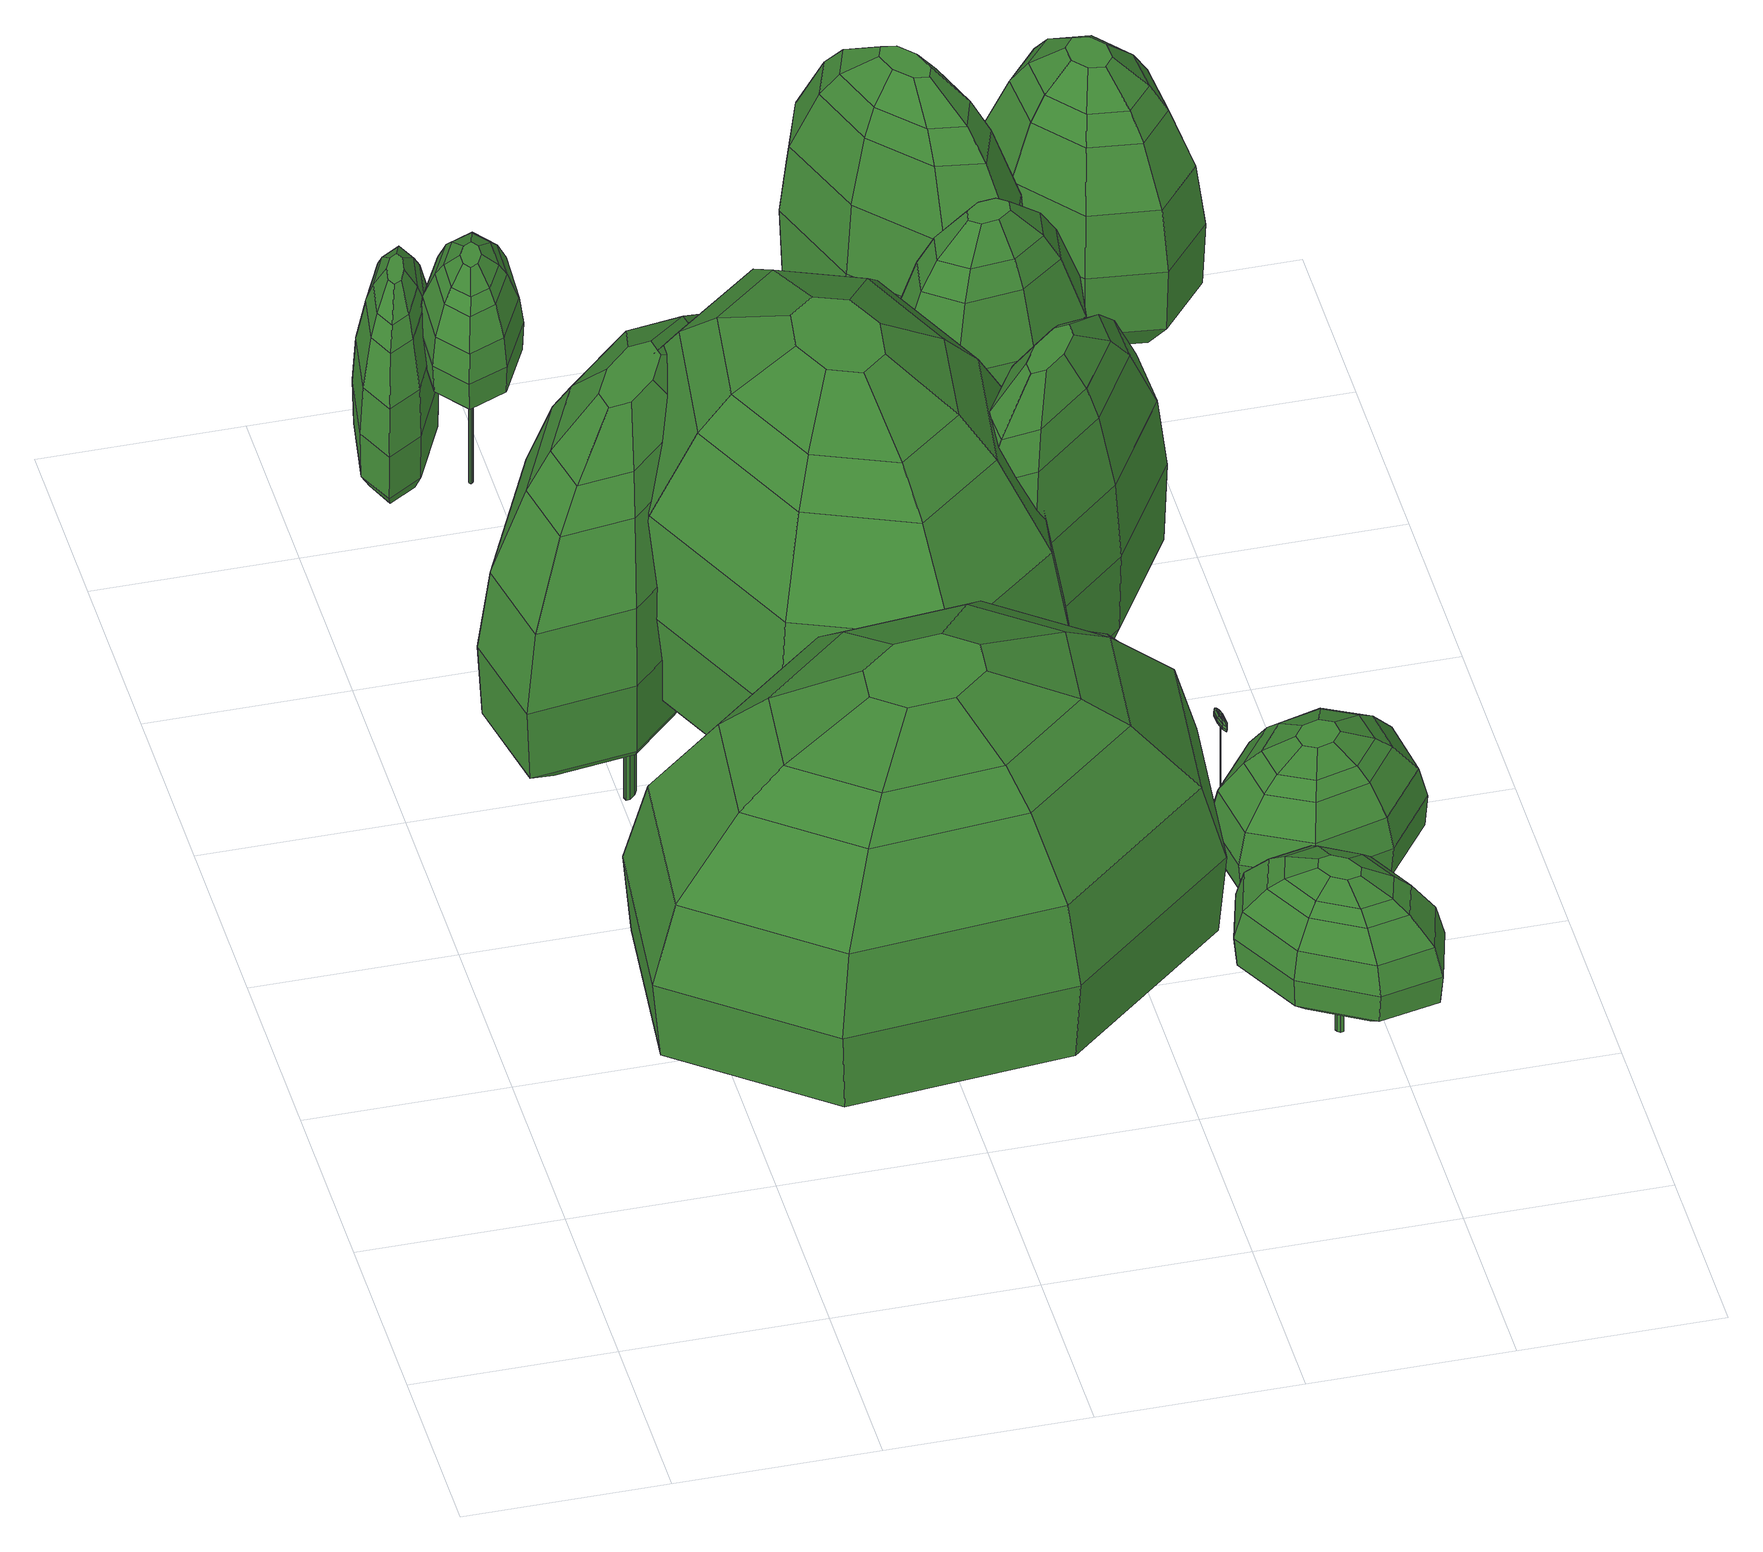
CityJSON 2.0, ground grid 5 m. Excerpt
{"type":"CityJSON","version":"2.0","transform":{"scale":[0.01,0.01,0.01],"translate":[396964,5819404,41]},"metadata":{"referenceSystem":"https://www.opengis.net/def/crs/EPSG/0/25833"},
"CityObjects":{
"tree1":{"type":"SolitaryVegetationObject","attributes":{"h_crown":9.34,"h_trunk":2.09,"X":396972.92,"Y":5819410.64,"Z":43.33,"height":11.43,"crownDiameter":13.74},"geometry":[{"type":"MultiSurface","lod":"2","boundaries":[[[0,1,2,3]],[[4,5,6,7]],[[8,9,10,11]],[[12,13,14,15]],[[16,17,13,12]],[[18,19,17,16]],[[20,21,22,23]],[[24,25,26,27]],[[10,28,29,30]],[[22,31,32,33]],[[30,29,21,20]],[[34,11,35,36]],[[3,2,37,5]],[[14,38,1,0]],[[9,39,28,10]],[[40,15,41,42]],[[41,0,3,43]],[[36,35,44,38]],[[15,14,0,41]],[[19,45,34,17]],[[5,37,46,6]],[[43,3,5,4]],[[13,36,38,14]],[[47,16,12,48]],[[33,32,49,50]],[[51,40,42,31]],[[50,49,52,53]],[[42,41,43,54]],[[29,55,51,21]],[[56,47,48,55]],[[48,12,15,40]],[[55,48,40,51]],[[57,4,7,58]],[[54,43,4,57]],[[28,56,55,29]],[[59,60,47,56]],[[61,33,50,25]],[[32,54,57,49]],[[31,42,54,32]],[[49,57,58,52]],[[11,10,30,35]],[[35,30,20,44]],[[25,50,53,26]],[[38,44,62,1]],[[60,18,16,47]],[[23,22,33,61]],[[62,23,61,63]],[[21,51,31,22]],[[2,63,24,37]],[[63,61,25,24]],[[1,62,63,2]],[[37,24,27,46]],[[39,59,56,28]],[[44,20,23,62]],[[18,60,59,39,9,8,45,19]],[[17,34,36,13]],[[58,7,6,46,27,26,53,52],[64,65,66,67,68,69,70,71]],[[45,8,11,34]],[[66,72,73,67]],[[65,74,72,66]],[[68,75,76,69]],[[64,77,74,65]],[[70,78,79,71]],[[79,78,76,75,73,72,74,77]],[[71,79,77,64]],[[69,76,78,70]],[[67,73,75,68]]]}]},
"tree2":{"type":"SolitaryVegetationObject","attributes":{"h_crown":8.49,"h_trunk":3.85,"X":396969.25,"Y":5819423.76,"Z":41.65,"height":12.34,"crownDiameter":9.24},"geometry":[{"type":"MultiSurface","lod":"2","boundaries":[[[80,81,82,83]],[[84,85,86,87]],[[88,89,90,91]],[[92,93,89,88]],[[94,95,96,97]],[[98,99,100,101]],[[102,103,104,105]],[[101,100,106,107]],[[108,109,98,110]],[[109,111,99,98]],[[83,82,112,85]],[[113,114,115,116]],[[107,106,102,117]],[[118,110,119,120]],[[121,122,81,80]],[[91,90,121,114]],[[123,91,114,113]],[[124,84,87,125]],[[126,127,84,124]],[[128,123,113,129]],[[99,130,128,100]],[[131,132,133,130]],[[134,105,135,95]],[[129,113,116,103]],[[116,115,127,126]],[[105,104,136,135]],[[120,119,137,122]],[[85,112,138,86]],[[93,139,118,89]],[[114,121,80,115]],[[115,80,83,127]],[[135,136,140,141]],[[133,88,91,123]],[[100,128,129,106]],[[127,83,85,84]],[[130,133,123,128]],[[90,120,122,121]],[[119,101,107,137]],[[117,102,105,134]],[[142,134,95,94]],[[136,124,125,140]],[[122,137,143,81]],[[137,107,117,143]],[[125,87,86,138,97,96,141,140],[144,145,146,147,148,149,150,151]],[[106,129,103,102]],[[143,117,134,142]],[[139,108,110,118]],[[81,143,142,82]],[[92,132,131,111,109,108,139,93]],[[89,118,120,90]],[[132,92,88,133]],[[112,94,97,138]],[[95,135,141,96]],[[103,116,126,104]],[[82,142,94,112]],[[111,131,130,99]],[[104,126,124,136]],[[110,98,101,119]],[[152,153,154,155,156,157,158,159]],[[151,152,159,144]],[[150,153,152,151]],[[149,154,153,150]],[[148,155,154,149]],[[147,156,155,148]],[[146,157,156,147]],[[145,158,157,146]],[[144,159,158,145]]]}]},
"tree3":{"type":"SolitaryVegetationObject","attributes":{"h_crown":5.38,"h_trunk":0.72,"X":396966.83,"Y":5819436.19,"Z":41.8,"height":6.1,"crownDiameter":3.81},"geometry":[{"type":"MultiSurface","lod":"2","boundaries":[[[160,161,162,163,164,165,166,167]],[[168,165,164,169]],[[170,166,165,168]],[[171,167,166,170]],[[169,164,163,172]],[[173,162,161,174]],[[175,160,167,171]],[[174,161,160,175]],[[172,163,162,173]],[[176,177,178,179]],[[180,181,182,183]],[[184,180,183,185]],[[179,178,186,187]],[[188,189,180,184]],[[183,182,190,191]],[[185,183,191,192]],[[193,194,195,196]],[[197,193,196,177]],[[192,191,193,197]],[[198,199,200,201]],[[196,195,199,198]],[[177,196,198,178]],[[202,184,185,203]],[[204,176,179,205]],[[203,185,192,206]],[[178,198,201,186]],[[206,192,197,207]],[[208,209,210,211]],[[210,207,176,204]],[[212,188,184,202]],[[211,210,204,213]],[[213,204,205,214]],[[189,215,181,180]],[[205,179,187,216]],[[217,218,219,220]],[[221,213,214,222]],[[223,211,213,221]],[[222,214,224,225]],[[220,219,209,208]],[[215,189,188,212,226,227,228,229]],[[230,208,211,223]],[[214,205,216,224]],[[227,226,218,217]],[[190,231,232,194]],[[209,206,207,210]],[[226,212,202,218]],[[218,202,203,219]],[[182,233,231,190]],[[181,234,233,182]],[[219,203,206,209]],[[215,229,234,181]],[[194,232,235,195]],[[236,220,208,230]],[[237,217,220,236]],[[232,223,221,235]],[[207,197,177,176]],[[235,221,222,238]],[[231,230,223,232]],[[191,190,194,193]],[[199,238,239,200]],[[238,222,225,239]],[[195,235,238,199]],[[233,236,230,231]],[[229,228,237,234]],[[201,200,239,225,224,216,187,186],[171,170,168,169,172,173,174,175]],[[228,227,217,237]],[[234,237,236,233]]]}]},
"tree4":{"type":"SolitaryVegetationObject","attributes":{"h_crown":3.1,"h_trunk":3.57,"X":396968.44,"Y":5819435.49,"Z":41.88,"height":6.67,"crownDiameter":3.48},"geometry":[{"type":"MultiSurface","lod":"2","boundaries":[[[240,241,242,243]],[[244,245,246,247]],[[247,246,248,249]],[[250,251,245,244]],[[252,253,241,240]],[[254,255,253,252]],[[249,248,255,254]],[[253,255,248,246,245,251,242,241]],[[243,242,251,250]],[[256,257,258,259]],[[260,261,262,263]],[[264,265,266,267]],[[268,269,270,271]],[[271,270,272,273]],[[274,275,264,276]],[[277,268,271,257]],[[257,271,273,258]],[[278,279,280,281]],[[282,283,284,285]],[[285,284,286,287]],[[288,267,289,290]],[[276,264,267,288]],[[291,292,293,294]],[[273,272,275,274]],[[266,295,296,297]],[[275,298,265,264]],[[258,273,274,299]],[[272,300,298,275]],[[301,260,263,300]],[[267,266,297,289]],[[302,291,294,303]],[[270,301,300,272]],[[304,259,305,306]],[[307,278,281,269]],[[308,309,310,311]],[[298,312,313,265]],[[269,281,301,270]],[[265,313,295,266]],[[314,256,259,304]],[[300,263,312,298]],[[305,299,283,282]],[[294,293,256,314]],[[280,303,261,260]],[[312,315,316,313]],[[262,304,306,315]],[[290,289,297,296,311,310,287,286],[240,243,250,244,247,249,254,252]],[[307,317,318,292,291,302,279,278]],[[316,319,309,308]],[[292,318,277,293]],[[295,308,311,296]],[[281,280,260,301]],[[279,302,303,280]],[[309,285,287,310]],[[263,262,315,312]],[[317,307,269,268]],[[306,305,282,319]],[[261,314,304,262]],[[315,306,319,316]],[[259,258,299,305]],[[313,316,308,295]],[[319,282,285,309]],[[299,274,276,283]],[[283,276,288,284]],[[293,277,257,256]],[[303,294,314,261]],[[318,317,268,277]],[[284,288,290,286]]]}]},
"tree5":{"type":"SolitaryVegetationObject","attributes":{"h_crown":9.93,"h_trunk":3.01,"X":396973.55,"Y":5819421.31,"Z":43.28,"height":12.94,"crownDiameter":12.54},"geometry":[{"type":"MultiSurface","lod":"2","boundaries":[[[320,321,322,323]],[[324,325,326,327]],[[328,329,330,331]],[[332,333,334,335]],[[336,337,333,332]],[[338,339,337,336]],[[340,341,342,343]],[[344,345,346,347]],[[330,348,349,350]],[[342,351,352,353]],[[350,349,341,340]],[[354,331,355,356]],[[323,322,357,325]],[[334,358,321,320]],[[329,359,348,330]],[[360,335,361,362]],[[361,320,323,363]],[[356,355,364,358]],[[335,334,320,361]],[[339,365,354,337]],[[325,357,366,326]],[[363,323,325,324]],[[333,356,358,334]],[[367,336,332,368]],[[353,352,369,370]],[[371,360,362,351]],[[370,369,372,373]],[[362,361,363,374]],[[349,375,371,341]],[[376,367,368,375]],[[368,332,335,360]],[[375,368,360,371]],[[377,324,327,378]],[[374,363,324,377]],[[348,376,375,349]],[[379,380,367,376]],[[381,353,370,345]],[[352,374,377,369]],[[351,362,374,352]],[[369,377,378,372]],[[331,330,350,355]],[[355,350,340,364]],[[345,370,373,346]],[[358,364,382,321]],[[380,338,336,367]],[[343,342,353,381]],[[382,343,381,383]],[[341,371,351,342]],[[322,383,344,357]],[[383,381,345,344]],[[321,382,383,322]],[[357,344,347,366]],[[359,379,376,348]],[[364,340,343,382]],[[338,380,379,359,329,328,365,339]],[[337,354,356,333]],[[378,327,326,366,347,346,373,372],[384,385,386,387,388,389,390,391]],[[365,328,331,354]],[[386,392,393,387]],[[385,394,392,386]],[[388,395,396,389]],[[384,397,394,385]],[[390,398,399,391]],[[399,398,396,395,393,392,394,397]],[[391,399,397,384]],[[389,396,398,390]],[[387,393,395,388]]]}]},
"tree6":{"type":"SolitaryVegetationObject","attributes":{"h_crown":3.32,"h_trunk":2.76,"X":396978.97,"Y":5819416.41,"Z":43.54,"height":6.08,"crownDiameter":3.97},"geometry":[{"type":"MultiSurface","lod":"2","boundaries":[[[400,401,402,403]],[[401,404,405,402]],[[406,407,408,409]],[[410,411,406,412]],[[413,414,404,401]],[[415,416,417,418]],[[419,418,410,420]],[[416,421,422,417]],[[423,424,416,415]],[[425,413,401,400]],[[414,409,426,404]],[[427,419,420,428]],[[429,430,431,432]],[[408,433,429,434]],[[435,436,437,438]],[[436,439,440,437]],[[438,437,441,442]],[[443,444,439,436]],[[445,446,447,448]],[[411,449,407,406]],[[449,438,442,407]],[[450,451,443,452]],[[407,442,433,408]],[[433,453,430,429]],[[412,406,409,414]],[[404,426,454,405]],[[444,448,427,439]],[[455,445,448,444]],[[442,441,453,433]],[[434,429,432,456]],[[422,435,438,449]],[[457,400,403,458]],[[448,447,419,427]],[[459,450,452,421]],[[460,412,414,413]],[[421,452,435,422]],[[428,420,460,461]],[[440,428,461,462]],[[441,462,463,453]],[[453,463,457,430]],[[430,457,458,431]],[[461,460,413,425]],[[437,440,462,441]],[[446,423,415,447]],[[424,459,421,416]],[[451,455,444,443]],[[463,425,400,457]],[[454,456,432,431,458,403,402,405],[464,465,466,467,468,469,470,471]],[[452,443,436,435]],[[459,424,423,446,445,455,451,450]],[[462,461,425,463]],[[420,410,412,460]],[[471,472,473,464]],[[470,474,472,471]],[[467,475,476,468]],[[466,477,475,467]],[[472,474,478,476,475,477,479,473]],[[464,473,479,465]],[[469,478,474,470]],[[465,479,477,466]],[[468,476,478,469]],[[439,427,428,440]],[[417,422,449,411]],[[409,408,434,426]],[[447,415,418,419]],[[418,417,411,410]],[[426,434,456,454]]]}]},
"tree7":{"type":"SolitaryVegetationObject","attributes":{"h_crown":9.04,"h_trunk":2.35,"X":396978.46,"Y":5819420.89,"Z":43.77,"height":11.39,"crownDiameter":6.77},"geometry":[{"type":"MultiSurface","lod":"2","boundaries":[[[480,481,482,483]],[[484,485,486,487]],[[488,489,490,491]],[[492,493,494,495]],[[496,497,493,492]],[[498,499,497,496]],[[500,501,502,503]],[[504,505,506,507]],[[490,508,509,510]],[[502,511,512,513]],[[510,509,501,500]],[[514,491,515,516]],[[483,482,517,485]],[[494,518,481,480]],[[489,519,508,490]],[[520,495,521,522]],[[521,480,483,523]],[[516,515,524,518]],[[495,494,480,521]],[[499,525,514,497]],[[485,517,526,486]],[[523,483,485,484]],[[493,516,518,494]],[[527,496,492,528]],[[513,512,529,530]],[[531,520,522,511]],[[530,529,532,533]],[[522,521,523,534]],[[509,535,531,501]],[[536,527,528,535]],[[528,492,495,520]],[[535,528,520,531]],[[537,484,487,538]],[[534,523,484,537]],[[508,536,535,509]],[[539,540,527,536]],[[541,513,530,505]],[[512,534,537,529]],[[511,522,534,512]],[[529,537,538,532]],[[491,490,510,515]],[[515,510,500,524]],[[505,530,533,506]],[[518,524,542,481]],[[540,498,496,527]],[[503,502,513,541]],[[542,503,541,543]],[[501,531,511,502]],[[482,543,504,517]],[[543,541,505,504]],[[481,542,543,482]],[[517,504,507,526]],[[519,539,536,508]],[[524,500,503,542]],[[498,540,539,519,489,488,525,499]],[[497,514,516,493]],[[538,487,486,526,507,506,533,532],[544,545,546,547,548,549,550,551]],[[525,488,491,514]],[[546,552,553,547]],[[545,554,552,546]],[[548,555,556,549]],[[544,557,554,545]],[[550,558,559,551]],[[559,558,556,555,553,552,554,557]],[[551,559,557,544]],[[549,556,558,550]],[[547,553,555,548]]]}]},
"tree8":{"type":"SolitaryVegetationObject","attributes":{"h_crown":3.43,"h_trunk":1.35,"X":396982.37,"Y":5819409.21,"Z":43.46,"height":4.78,"crownDiameter":4.77},"geometry":[{"type":"MultiSurface","lod":"2","boundaries":[[[560,561,562,563]],[[564,565,566,567]],[[568,569,570,571]],[[572,573,569,568]],[[574,575,576,577]],[[578,579,580,581]],[[582,583,584,585]],[[581,580,586,587]],[[588,589,578,590]],[[589,591,579,578]],[[563,562,592,565]],[[593,594,595,596]],[[587,586,582,597]],[[598,590,599,600]],[[601,602,561,560]],[[571,570,601,594]],[[603,571,594,593]],[[604,564,567,605]],[[606,607,564,604]],[[608,603,593,609]],[[579,610,608,580]],[[611,612,613,610]],[[614,585,615,575]],[[609,593,596,583]],[[596,595,607,606]],[[585,584,616,615]],[[600,599,617,602]],[[565,592,618,566]],[[573,619,598,569]],[[594,601,560,595]],[[595,560,563,607]],[[615,616,620,621]],[[613,568,571,603]],[[580,608,609,586]],[[607,563,565,564]],[[610,613,603,608]],[[570,600,602,601]],[[599,581,587,617]],[[597,582,585,614]],[[622,614,575,574]],[[616,604,605,620]],[[602,617,623,561]],[[617,587,597,623]],[[605,567,566,618,577,576,621,620],[624,625,626,627,628,629,630,631]],[[586,609,583,582]],[[623,597,614,622]],[[619,588,590,598]],[[561,623,622,562]],[[572,612,611,591,589,588,619,573]],[[569,598,600,570]],[[612,572,568,613]],[[592,574,577,618]],[[575,615,621,576]],[[583,596,606,584]],[[562,622,574,592]],[[591,611,610,579]],[[584,606,604,616]],[[590,578,581,599]],[[632,633,634,635,636,637,638,639]],[[631,632,639,624]],[[630,633,632,631]],[[629,634,633,630]],[[628,635,634,629]],[[627,636,635,628]],[[626,637,636,627]],[[625,638,637,626]],[[624,639,638,625]]]}]},
"tree9":{"type":"SolitaryVegetationObject","attributes":{"h_crown":7.99,"h_trunk":4.05,"X":396978.13,"Y":5819425.31,"Z":43.82,"height":12.04,"crownDiameter":4.78},"geometry":[{"type":"MultiSurface","lod":"2","boundaries":[[[640,641,642,643]],[[644,645,646,647]],[[648,649,650,651]],[[652,653,649,648]],[[654,655,656,657]],[[658,659,660,661]],[[662,663,664,665]],[[661,660,666,667]],[[668,669,658,670]],[[669,671,659,658]],[[643,642,672,645]],[[673,674,675,676]],[[667,666,662,677]],[[678,670,679,680]],[[681,682,641,640]],[[651,650,681,674]],[[683,651,674,673]],[[684,644,647,685]],[[686,687,644,684]],[[688,683,673,689]],[[659,690,688,660]],[[691,692,693,690]],[[694,665,695,655]],[[689,673,676,663]],[[676,675,687,686]],[[665,664,696,695]],[[680,679,697,682]],[[645,672,698,646]],[[653,699,678,649]],[[674,681,640,675]],[[675,640,643,687]],[[695,696,700,701]],[[693,648,651,683]],[[660,688,689,666]],[[687,643,645,644]],[[690,693,683,688]],[[650,680,682,681]],[[679,661,667,697]],[[677,662,665,694]],[[702,694,655,654]],[[696,684,685,700]],[[682,697,703,641]],[[697,667,677,703]],[[685,647,646,698,657,656,701,700],[704,705,706,707,708,709,710,711]],[[666,689,663,662]],[[703,677,694,702]],[[699,668,670,678]],[[641,703,702,642]],[[652,692,691,671,669,668,699,653]],[[649,678,680,650]],[[692,652,648,693]],[[672,654,657,698]],[[655,695,701,656]],[[663,676,686,664]],[[642,702,654,672]],[[671,691,690,659]],[[664,686,684,696]],[[670,658,661,679]],[[712,713,714,715,716,717,718,719]],[[711,712,719,704]],[[710,713,712,711]],[[709,714,713,710]],[[708,715,714,709]],[[707,716,715,708]],[[706,717,716,707]],[[705,718,717,706]],[[704,719,718,705]]]}]},
"tree10":{"type":"SolitaryVegetationObject","attributes":{"h_crown":0.4,"h_trunk":2.66,"X":396981.62,"Y":5819417.39,"Z":43.5,"height":3.06,"crownDiameter":0.49},"geometry":[{"type":"MultiSurface","lod":"2","boundaries":[[[720,721,722,723]],[[724,725,722,723]],[[726,727,721,720]],[[724,725,728,729]],[[722,725,728,725,722,721,727,721]],[[730,731,732,733]],[[734,735,736,737]],[[738,739,740,741]],[[742,743,744,745]],[[732,746,747,748]],[[749,733,750,751]],[[752,753,754,755]],[[756,757,758,759]],[[737,736,760,739]],[[731,761,746,732]],[[762,763,764,765]],[[766,767,768,743]],[[765,764,767,766]],[[769,770,756,771]],[[748,747,770,769]],[[768,772,735,734]],[[759,758,773,774]],[[775,766,743,742]],[[776,737,739,738]],[[751,750,777,772]],[[763,778,749,764]],[[744,734,737,776]],[[745,744,776,779]],[[780,738,741,781]],[[782,742,745,757]],[[774,773,783,784]],[[747,785,782,770]],[[779,776,738,780]],[[767,751,772,768]],[[785,775,742,782]],[[743,768,734,744]],[[739,760,786,740]],[[787,765,766,775]],[[788,787,775,785]],[[758,779,780,773]],[[733,732,748,750]],[[777,769,771,789]],[[764,749,751,767]],[[781,741,740,786,755,754,784,783],[720,726,720,723,724,729,724,723]],[[750,748,769,777]],[[790,762,765,787]],[[789,771,791,792]],[[791,759,774,753]],[[753,774,784,754]],[[760,752,755,786]],[[778,730,733,749]],[[792,791,753,752]],[[736,792,752,760]],[[746,788,785,747]],[[762,790,793,761,731,730,778,763]],[[757,745,779,758]],[[773,780,781,783]],[[771,756,759,791]],[[772,777,789,735]],[[770,782,757,756]],[[793,790,787,788]],[[735,789,792,736]],[[761,793,788,746]]]}]},
"tree11":{"type":"SolitaryVegetationObject","attributes":{"h_crown":3.54,"h_trunk":1.63,"X":396982.97,"Y":5819413.57,"Z":43.49,"height":5.17,"crownDiameter":5.07},"geometry":[{"type":"MultiSurface","lod":"2","boundaries":[[[794,795,796,797]],[[798,799,800,801]],[[802,803,804,805]],[[806,807,803,802]],[[808,809,810,811]],[[812,813,814,815]],[[816,817,818,819]],[[815,814,820,821]],[[822,823,812,824]],[[823,825,813,812]],[[797,796,826,799]],[[827,828,829,830]],[[821,820,816,831]],[[832,824,833,834]],[[835,836,795,794]],[[805,804,835,828]],[[837,805,828,827]],[[838,798,801,839]],[[840,841,798,838]],[[842,837,827,843]],[[813,844,842,814]],[[845,846,847,844]],[[848,819,849,809]],[[843,827,830,817]],[[830,829,841,840]],[[819,818,850,849]],[[834,833,851,836]],[[799,826,852,800]],[[807,853,832,803]],[[828,835,794,829]],[[829,794,797,841]],[[849,850,854,855]],[[847,802,805,837]],[[814,842,843,820]],[[841,797,799,798]],[[844,847,837,842]],[[804,834,836,835]],[[833,815,821,851]],[[831,816,819,848]],[[856,848,809,808]],[[850,838,839,854]],[[836,851,857,795]],[[851,821,831,857]],[[839,801,800,852,811,810,855,854],[858,859,860,861,862,863,864,865]],[[820,843,817,816]],[[857,831,848,856]],[[853,822,824,832]],[[795,857,856,796]],[[806,846,845,825,823,822,853,807]],[[803,832,834,804]],[[846,806,802,847]],[[826,808,811,852]],[[809,849,855,810]],[[817,830,840,818]],[[796,856,808,826]],[[825,845,844,813]],[[818,840,838,850]],[[824,812,815,833]],[[866,867,868,869,870,871,872,873]],[[865,866,873,858]],[[864,867,866,865]],[[863,868,867,864]],[[862,869,868,863]],[[861,870,869,862]],[[860,871,870,861]],[[859,872,871,860]],[[858,873,872,859]]]}]},
"tree12":{"type":"SolitaryVegetationObject","attributes":{"h_crown":8.35,"h_trunk":1.2,"X":396978.36,"Y":5819434.09,"Z":43.82,"height":9.55,"crownDiameter":5.79},"geometry":[{"type":"MultiSurface","lod":"2","boundaries":[[[874,875,876,877,878,879,880,881]],[[882,879,878,883]],[[884,880,879,882]],[[885,881,880,884]],[[883,878,877,886]],[[887,876,875,888]],[[889,874,881,885]],[[888,875,874,889]],[[886,877,876,887]],[[890,891,892,893]],[[894,895,896,897]],[[898,894,897,899]],[[893,892,900,901]],[[902,903,894,898]],[[897,896,904,905]],[[899,897,905,906]],[[907,908,909,910]],[[911,907,910,891]],[[906,905,907,911]],[[912,913,914,915]],[[910,909,913,912]],[[891,910,912,892]],[[916,898,899,917]],[[918,890,893,919]],[[917,899,906,920]],[[892,912,915,900]],[[920,906,911,921]],[[922,923,924,925]],[[924,921,890,918]],[[926,902,898,916]],[[925,924,918,927]],[[927,918,919,928]],[[903,929,895,894]],[[919,893,901,930]],[[931,932,933,934]],[[935,927,928,936]],[[937,925,927,935]],[[936,928,938,939]],[[934,933,923,922]],[[929,903,902,926,940,941,942,943]],[[944,922,925,937]],[[928,919,930,938]],[[941,940,932,931]],[[904,945,946,908]],[[923,920,921,924]],[[940,926,916,932]],[[932,916,917,933]],[[896,947,945,904]],[[895,948,947,896]],[[933,917,920,923]],[[929,943,948,895]],[[908,946,949,909]],[[950,934,922,944]],[[951,931,934,950]],[[946,937,935,949]],[[921,911,891,890]],[[949,935,936,952]],[[945,944,937,946]],[[905,904,908,907]],[[913,952,953,914]],[[952,936,939,953]],[[909,949,952,913]],[[947,950,944,945]],[[943,942,951,948]],[[915,914,953,939,938,930,901,900],[885,884,882,883,886,887,888,889]],[[942,941,931,951]],[[948,951,950,947]]]}]},
"tree13":{"type":"SolitaryVegetationObject","attributes":{"h_crown":7.8,"h_trunk":1.42,"X":396982.6,"Y":5819433.66,"Z":43.93,"height":9.22,"crownDiameter":5.54},"geometry":[{"type":"MultiSurface","lod":"2","boundaries":[[[954,955,956,957]],[[958,959,960,961]],[[962,963,964,965]],[[966,967,968,969]],[[970,971,967,966]],[[972,973,971,970]],[[974,975,976,977]],[[978,979,980,981]],[[964,982,983,984]],[[976,985,986,987]],[[984,983,975,974]],[[988,965,989,990]],[[957,956,991,959]],[[968,992,955,954]],[[963,993,982,964]],[[994,969,995,996]],[[995,954,957,997]],[[990,989,998,992]],[[969,968,954,995]],[[973,999,988,971]],[[959,991,1000,960]],[[997,957,959,958]],[[967,990,992,968]],[[1001,970,966,1002]],[[987,986,1003,1004]],[[1005,994,996,985]],[[1004,1003,1006,1007]],[[996,995,997,1008]],[[983,1009,1005,975]],[[1010,1001,1002,1009]],[[1002,966,969,994]],[[1009,1002,994,1005]],[[1011,958,961,1012]],[[1008,997,958,1011]],[[982,1010,1009,983]],[[1013,1014,1001,1010]],[[1015,987,1004,979]],[[986,1008,1011,1003]],[[985,996,1008,986]],[[1003,1011,1012,1006]],[[965,964,984,989]],[[989,984,974,998]],[[979,1004,1007,980]],[[992,998,1016,955]],[[1014,972,970,1001]],[[977,976,987,1015]],[[1016,977,1015,1017]],[[975,1005,985,976]],[[956,1017,978,991]],[[1017,1015,979,978]],[[955,1016,1017,956]],[[991,978,981,1000]],[[993,1013,1010,982]],[[998,974,977,1016]],[[972,1014,1013,993,963,962,999,973]],[[971,988,990,967]],[[1012,961,960,1000,981,980,1007,1006],[1018,1019,1020,1021,1022,1023,1024,1025]],[[999,962,965,988]],[[1020,1026,1027,1021]],[[1019,1028,1026,1020]],[[1022,1029,1030,1023]],[[1018,1031,1028,1019]],[[1024,1032,1033,1025]],[[1033,1032,1030,1029,1027,1026,1028,1031]],[[1025,1033,1031,1018]],[[1023,1030,1032,1024]],[[1021,1027,1029,1022]]]}]}
},
"vertices":[
[1238,1265,828],[1612,968,828],[1591,959,613],[1228,1248,613],[721,1068,505],[1148,1109,505],[972,803,462],[839,790,462],[1030,629,1376],[939,552,1376],[1012,381,1294],[1240,575,1294],[735,1036,1217],[1128,1074,1217],[1209,1215,1034],[680,1165,1034],[772,947,1294],[1071,976,1294],[845,776,1376],[963,787,1376],[1104,163,1034],[575,113,1034],[546,63,828],[1123,118,828],[1389,538,505],[1063,260,505],[945,538,462],[1048,624,462],[713,352,1294],[656,254,1217],[1049,292,1217],[172,360,828],[193,369,613],[556,80,613],[1265,822,1294],[1350,547,1217],[1383,871,1217],[1424,889,505],[1552,943,1034],[821,541,1376],[276,821,1034],[661,1210,828],[220,835,828],[668,1194,613],[1508,507,1034],[1039,726,1376],[1059,734,462],[544,753,1294],[434,781,1217],[360,439,505],[636,219,505],[232,385,1034],[725,594,462],[812,525,462],[239,830,613],[401,457,1217],[519,506,1294],[395,790,505],[736,704,462],[745,602,1376],[754,699,1376],[1116,134,613],[1564,493,828],[1545,498,613],[919,657,462],[921,676,462],[906,688,462],[883,686,462],[865,671,462],[863,652,462],[878,640,462],[901,642,462],[906,688,233],[883,686,233],[921,676,233],[865,671,233],[863,652,233],[919,657,233],[878,640,233],[901,642,233],
[630,2462,781],[900,2501,781],[889,2485,578],[627,2448,578],[357,2096,476],[602,2335,476],[549,2088,435],[472,2014,435],[407,2060,1221],[579,2228,1221],[596,2307,1149],[370,2087,1149],[479,2009,1299],[546,2075,1299],[840,2165,476],[693,1856,476],[578,1938,435],[624,2035,435],[643,1892,1221],[471,1724,1221],[454,1645,1149],[680,1865,1149],[420,1490,781],[150,1451,781],[161,1467,578],[423,1504,578],[429,1531,976],[733,1827,976],[612,2028,1299],[571,1943,1299],[746,2109,1221],[504,1877,1299],[802,2364,476],[135,1741,976],[317,2125,976],[298,2138,781],[99,1720,781],[752,1814,781],[719,2248,1221],[815,2151,1149],[781,2334,1149],[621,2421,976],[869,2457,976],[235,1801,1149],[210,1787,476],[426,1917,435],[112,1727,578],[305,2134,578],[269,1618,1149],[181,1495,976],[331,1704,1221],[448,1869,1299],[438,1924,1299],[304,1843,1221],[745,1818,578],[448,1617,476],[248,1588,476],[915,2211,976],[612,2097,435],[602,2083,1299],[438,1855,435],[501,1864,435],[938,2225,578],[951,2232,781],[542,1986,435],[540,1997,435],[529,1995,435],[516,1982,435],[508,1966,435],[510,1955,435],[521,1957,435],[534,1970,435],[534,1970,65],[521,1957,65],[510,1955,65],[508,1966,65],[516,1982,65],[529,1995,65],[540,1997,65],[542,1986,65],
[287,3218,80],[283,3211,80],[280,3208,80],[278,3212,80],[279,3220,80],[283,3227,80],[286,3230,80],[288,3226,80],[283,3227,141],[279,3220,141],[286,3230,141],[288,3226,141],[278,3212,141],[280,3208,141],[283,3211,141],[287,3218,141],[291,3015,232],[202,2958,232],[221,3021,167],[289,3063,167],[218,3131,641],[234,3234,641],[218,3239,595],[197,3104,595],[240,3080,641],[226,3036,595],[264,3157,141],[285,3170,141],[266,3164,690],[257,3184,690],[196,3246,485],[167,3064,485],[207,2973,485],[157,3050,361],[188,3248,361],[191,3248,232],[161,3055,232],[200,2951,361],[190,3094,167],[213,3241,167],[261,3226,141],[254,3180,141],[287,3110,641],[289,3075,595],[375,3190,232],[353,3197,167],[291,3026,485],[291,3008,361],[399,3374,485],[370,3192,485],[378,3190,361],[409,3388,361],[285,3176,690],[405,3383,232],[376,3344,167],[264,3225,690],[305,3212,141],[348,3307,641],[332,3204,641],[348,3199,595],[369,3334,595],[364,3480,232],[345,3417,167],[366,3487,361],[312,3258,141],[302,3281,141],[302,3213,690],[309,3254,690],[300,3274,690],[281,3262,690],[359,3465,485],[275,3412,485],[275,3430,361],[277,3363,595],[279,3328,641],[275,3423,232],[340,3402,595],[326,3358,641],[277,3375,167],[281,3268,141],
[449,3154,422],[449,3154,88],[446,3158,88],[446,3158,422],[439,3150,422],[439,3150,88],[439,3144,88],[439,3144,422],[442,3140,88],[442,3140,422],[442,3156,422],[442,3156,88],[449,3148,422],[449,3148,88],[446,3142,422],[446,3142,88],[472,3028,697],[404,2999,697],[390,2948,630],[482,2987,630],[484,3299,697],[529,3240,697],[558,3271,630],[498,3350,630],[331,3179,477],[404,3321,477],[413,3280,437],[358,3172,437],[380,3080,725],[383,3165,725],[364,3170,697],[359,3058,697],[337,3178,630],[330,3027,630],[320,3016,555],[327,3180,555],[324,3020,477],[414,3035,725],[436,3185,755],[456,3194,755],[474,3263,725],[423,3241,725],[484,2977,477],[387,2936,477],[401,2987,437],[475,3018,437],[430,3098,422],[454,3108,422],[352,3051,437],[417,3156,422],[415,3118,422],[468,3143,755],[452,3113,755],[465,3057,725],[505,3133,725],[487,3311,437],[458,3200,422],[434,3190,422],[403,3326,555],[385,2930,555],[406,3311,630],[416,3270,697],[469,3176,755],[508,3218,725],[551,3120,630],[485,2972,555],[561,3118,555],[420,3155,755],[536,3247,437],[530,3126,437],[471,3142,422],[473,3180,422],[503,3368,555],[501,3362,477],[524,3128,697],[568,3282,555],[564,3278,477],[419,3122,755],[432,3104,755],[557,3119,477],
[519,2196,901],[845,2464,901],[848,2443,658],[532,2182,658],[581,1675,536],[633,2075,536],[854,1839,487],[838,1713,487],[1012,1848,1522],[1059,1747,1522],[1217,1770,1429],[1100,2028,1429],[610,1679,1342],[658,2048,1342],[555,2157,1135],[491,1661,1135],[693,1692,1429],[729,1972,1429],[851,1715,1522],[866,1826,1522],[1419,1801,1135],[1355,1305,1135],[1391,1266,901],[1461,1807,901],[1162,2154,536],[1329,1787,536],[1072,1749,487],[1020,1864,487],[1181,1490,1429],[1252,1414,1342],[1300,1783,1342],[1065,998,901],[1062,1019,658],[1378,1280,658],[898,2111,1429],[1146,2121,1342],[880,2231,1342],[874,2273,536],[854,2403,1135],[1044,1636,1522],[698,1206,1135],[449,1655,901],[675,1159,901],[463,1657,658],[1212,2256,1135],[932,1881,1522],[929,1901,487],[810,1434,1429],[764,1341,1342],[1036,1189,536],[1277,1387,536],[1056,1059,1135],[981,1561,487],[1056,1623,487],[683,1175,658],[1030,1231,1342],[1012,1351,1429],[748,1308,536],[890,1598,487],[978,1581,1522],[898,1614,1522],[1447,1805,658],[1235,2303,901],[1227,2287,658],[966,1754,487],[951,1760,487],[938,1750,487],[935,1728,487],[944,1708,487],[959,1702,487],[972,1712,487],[975,1734,487],[938,1750,228],[935,1728,228],[951,1760,228],[944,1708,228],[959,1702,228],[966,1754,228],[972,1712,228],[975,1734,228],
[1572,1268,515],[1602,1119,515],[1530,1203,497],[1521,1250,497],[1570,1041,515],[1520,1178,497],[1495,1023,643],[1395,1204,643],[1398,1205,558],[1495,1029,558],[1587,993,726],[1495,1041,726],[1596,970,643],[1635,1080,558],[1593,978,558],[1548,1101,829],[1496,1128,829],[1495,1092,799],[1564,1056,799],[1594,1128,799],[1627,1089,726],[1444,1222,829],[1427,1216,799],[1517,1186,862],[1497,1196,862],[1596,1277,558],[1495,1080,515],[1567,1266,799],[1590,1275,726],[1392,1363,515],[1424,1441,515],[1474,1304,497],[1464,1279,497],[1359,1402,558],[1422,1214,515],[1400,1354,799],[1430,1426,799],[1407,1489,726],[1367,1393,726],[1499,1390,799],[1499,1441,726],[1398,1512,643],[1355,1406,643],[1446,1381,829],[1498,1354,829],[1518,1249,862],[1526,1207,862],[1571,1155,829],[1550,1260,829],[1404,1207,726],[1468,1275,862],[1477,1296,862],[1423,1327,829],[1401,1504,558],[1496,1191,497],[1497,1286,862],[1473,1232,497],[1499,1402,515],[1498,1291,497],[1476,1233,862],[1639,1076,643],[1599,1278,643],[1499,1459,643],[1499,1453,558],[1497,1250,497],[1493,1252,497],[1491,1248,497],[1493,1240,497],[1497,1232,497],[1501,1230,497],[1503,1234,497],[1501,1242,497],[1501,1242,254],[1497,1250,254],[1503,1234,254],[1493,1240,254],[1497,1232,254],[1491,1248,254],[1501,1230,254],[1493,1252,254],
[1573,2039,870],[1765,2067,870],[1756,2056,656],[1569,2029,656],[1343,1776,548],[1540,1948,548],[1475,1770,505],[1414,1716,505],[1512,1727,1416],[1474,1665,1416],[1518,1628,1334],[1614,1784,1334],[1351,1769,1258],[1533,1928,1258],[1562,2010,1075],[1319,1797,1075],[1374,1750,1334],[1512,1870,1334],[1418,1713,1416],[1472,1761,1416],[1573,1581,1075],[1330,1368,1075],[1319,1339,870],[1585,1572,870],[1685,1825,548],[1549,1602,548],[1478,1662,505],[1521,1732,505],[1380,1508,1334],[1359,1450,1258],[1541,1609,1258],[1127,1311,870],[1136,1322,656],[1323,1349,656],[1611,1885,1334],[1667,1815,1258],[1663,1947,1258],[1682,1968,548],[1738,2035,1075],[1420,1617,1416],[1149,1520,1075],[1307,1806,870],[1122,1505,870],[1311,1803,656],[1743,1858,1075],[1511,1766,1416],[1520,1777,505],[1278,1594,1334],[1225,1563,1258],[1210,1410,548],[1352,1430,548],[1154,1343,1075],[1372,1601,505],[1417,1608,505],[1132,1510,656],[1229,1431,1258],[1281,1493,1334],[1207,1553,548],[1371,1646,505],[1381,1612,1416],[1380,1651,1416],[1581,1575,656],[1770,1873,870],[1760,1868,656],[1459,1696,505],[1459,1704,505],[1451,1703,505],[1440,1694,505],[1433,1682,505],[1433,1674,505],[1441,1675,505],[1452,1684,505],[1451,1703,277],[1440,1694,277],[1459,1704,277],[1433,1682,277],[1433,1674,277],[1459,1696,277],[1441,1675,277],[1452,1684,277],
[1600,571,523],[1643,726,523],[1649,720,445],[1607,569,445],[1732,422,405],[1662,558,405],[1782,533,389],[1804,490,389],[1764,451,694],[1714,547,694],[1675,555,666],[1741,429,666],[1808,494,724],[1788,531,724],[1809,698,405],[1942,620,405],[1870,552,389],[1828,576,389],[1910,591,694],[1960,495,694],[1999,487,666],[1933,613,666],[2074,471,523],[2031,316,523],[2025,322,445],[2067,473,445],[2054,475,599],[1967,644,599],[1829,570,724],[1866,548,724],[1818,645,694],[1886,511,724],[1694,672,405],[1871,301,599],[1707,398,599],[1696,387,523],[1874,281,523],[1978,655,523],[1736,627,694],[1812,684,666],[1705,660,666],[1620,567,599],[1659,708,599],[1862,358,666],[1865,344,405],[1846,466,389],[1873,288,445],[1700,391,445],[1969,382,666],[2015,334,599],[1938,415,694],[1877,479,724],[1845,472,724],[1856,397,694],[1974,651,445],[2012,484,405],[1980,370,405],[1803,741,599],[1792,568,389],[1797,563,724],[1882,474,389],[1892,509,389],[1801,754,445],[1800,761,523],[1836,531,389],[1829,529,389],[1828,523,389],[1831,516,389],[1838,511,389],[1845,513,389],[1846,519,389],[1843,526,389],[1843,526,246],[1846,519,246],[1845,513,246],[1838,511,246],[1831,516,246],[1828,523,246],[1829,529,246],[1836,531,246],
[1546,2334,981],[1675,2239,981],[1667,2235,783],[1542,2328,783],[1358,2264,683],[1511,2281,683],[1444,2178,643],[1396,2173,643],[1375,2224,1410],[1482,2236,1410],[1504,2270,1340],[1363,2254,1340],[1398,2168,1486],[1440,2173,1486],[1588,2093,683],[1468,1998,683],[1430,2089,643],[1468,2119,643],[1451,2038,1410],[1344,2026,1410],[1322,1992,1340],[1463,2008,1340],[1280,1928,981],[1151,2023,981],[1159,2027,783],[1284,1934,783],[1291,1945,1171],[1481,1966,1171],[1462,2121,1486],[1428,2094,1486],[1536,2105,1410],[1386,2089,1486],[1606,2211,683],[1195,2178,1171],[1345,2296,1171],[1339,2311,981],[1176,2182,981],[1487,1951,981],[1549,2187,1410],[1575,2096,1340],[1591,2204,1340],[1535,2317,1171],[1653,2230,1171],[1251,2166,1340],[1238,2169,683],[1358,2143,643],[1183,2181,783],[1341,2306,783],[1235,2058,1340],[1173,2032,1171],[1277,2075,1410],[1359,2109,1486],[1364,2141,1486],[1290,2157,1410],[1485,1956,783],[1315,1981,683],[1220,2051,683],[1631,2084,1171],[1474,2156,643],[1467,2153,1486],[1352,2106,643],[1382,2084,643],[1643,2081,783],[1650,2080,981],[1422,2129,643],[1423,2135,643],[1418,2139,643],[1410,2138,643],[1404,2133,643],[1403,2127,643],[1408,2123,643],[1416,2124,643],[1416,2124,282],[1408,2123,282],[1403,2127,282],[1404,2133,282],[1410,2138,282],[1418,2139,282],[1423,2135,282],[1422,2129,282],
[1762,1340,525],[1762,1340,249],[1762,1339,249],[1762,1339,525],[1762,1338,525],[1762,1338,249],[1762,1341,525],[1762,1341,249],[1762,1337,249],[1762,1337,525],[1762,1345,556],[1764,1339,556],[1766,1340,553],[1763,1354,553],[1753,1367,537],[1757,1379,537],[1757,1378,530],[1753,1366,530],[1756,1338,526],[1755,1359,526],[1760,1345,525],[1760,1339,525],[1760,1312,544],[1755,1338,544],[1754,1338,537],[1760,1310,537],[1767,1325,553],[1768,1320,551],[1767,1340,551],[1759,1360,553],[1763,1359,551],[1758,1366,551],[1763,1361,526],[1768,1340,526],[1764,1339,525],[1762,1346,525],[1771,1311,537],[1767,1299,537],[1767,1300,530],[1771,1312,530],[1758,1369,526],[1764,1333,556],[1760,1339,556],[1760,1345,556],[1757,1353,553],[1758,1338,553],[1757,1338,551],[1756,1358,551],[1753,1364,544],[1769,1340,544],[1771,1314,544],[1770,1340,537],[1757,1376,544],[1766,1309,526],[1769,1319,526],[1761,1319,551],[1754,1338,530],[1764,1366,544],[1761,1347,556],[1760,1311,530],[1761,1317,526],[1762,1332,525],[1767,1302,544],[1763,1330,525],[1764,1333,525],[1766,1312,551],[1761,1348,525],[1761,1324,553],[1765,1318,553],[1764,1368,537],[1762,1333,556],[1770,1340,530],[1764,1367,530],[1763,1331,556],
[1966,1202,549],[2126,1117,549],[2119,1112,464],[1964,1195,464],[1800,1095,421],[1948,1138,421],[1913,1014,404],[1867,1000,404],[1829,1054,734],[1933,1084,734],[1944,1124,703],[1808,1085,703],[1870,995,766],[1911,1007,766],[2085,943,421],[1994,819,421],[1927,914,404],[1956,953,404],[1965,860,734],[1861,830,734],[1850,790,703],[1986,829,703],[1828,712,549],[1668,797,549],[1675,802,464],[1830,719,464],[1834,732,631],[2017,785,631],[1949,953,766],[1924,919,766],[2029,947,734],[1883,907,766],[2066,1075,421],[1664,975,631],[1777,1129,631],[1766,1144,549],[1643,976,549],[2028,770,549],[2015,1040,734],[2070,944,703],[2053,1066,703],[1960,1182,631],[2107,1103,631],[1724,970,703],[1709,971,421],[1838,961,404],[1650,976,464],[1770,1139,464],[1741,848,703],[1687,811,631],[1779,874,734],[1850,924,766],[1845,961,766],[1765,967,734],[2024,775,464],[1846,776,421],[1728,839,421],[2130,939,631],[1950,994,404],[1944,990,766],[1844,920,404],[1881,900,404],[2144,938,464],[2151,938,549],[1907,956,404],[1906,963,404],[1900,967,404],[1892,964,404],[1887,958,404],[1888,951,404],[1894,947,404],[1902,950,404],[1902,950,249],[1894,947,249],[1888,951,249],[1887,958,249],[1892,964,249],[1900,967,249],[1906,963,249],[1907,956,249],
[1443,3013,282],[1446,3002,282],[1444,2996,282],[1437,2997,282],[1429,3005,282],[1426,3016,282],[1428,3022,282],[1435,3021,282],[1426,3016,377],[1429,3005,377],[1428,3022,377],[1435,3021,377],[1437,2997,377],[1444,2996,377],[1446,3002,377],[1443,3013,377],[1686,2849,520],[1629,2687,520],[1583,2764,419],[1626,2887,419],[1448,2851,1160],[1350,2958,1160],[1323,2942,1088],[1452,2801,1088],[1539,2837,1160],[1571,2783,1088],[1482,2932,377],[1496,2971,377],[1477,2941,1237],[1441,2947,1237],[1285,2918,916],[1458,2730,916],[1618,2705,916],[1460,2705,722],[1271,2910,722],[1276,2913,520],[1459,2713,520],[1634,2677,722],[1453,2784,419],[1314,2936,419],[1398,2986,377],[1441,2939,377],[1569,2924,1160],[1611,2897,1088],[1596,3105,520],[1558,3082,419],[1672,2858,916],[1693,2844,722],[1414,3288,916],[1587,3100,916],[1601,3108,722],[1412,3313,722],[1489,2975,1237],[1413,3305,520],[1419,3234,419],[1402,2989,1237],[1474,3032,377],[1424,3167,1160],[1522,3060,1160],[1549,3076,1088],[1420,3217,1088],[1243,3331,520],[1289,3254,419],[1238,3341,722],[1431,3079,377],[1390,3086,377],[1470,3029,1237],[1431,3071,1237],[1395,3077,1237],[1383,3043,1237],[1254,3313,916],[1200,3160,916],[1179,3174,722],[1261,3121,1088],[1303,3094,1160],[1186,3169,520],[1301,3235,1088],[1333,3181,1160],[1246,3131,419],[1376,3047,377],
[1620,3109,773],[1744,3257,773],[1747,3249,600],[1627,3105,600],[1695,2900,513],[1682,3072,513],[1804,2999,477],[1808,2945,477],[1876,3021,1215],[1906,2984,1215],[1976,3012,1149],[1900,3105,1149],[1707,2905,1087],[1696,3063,1087],[1640,3097,939],[1655,2884,939],[1744,2920,1149],[1735,3040,1149],[1814,2948,1215],[1811,2995,1215],[2065,3048,939],[2080,2835,939],[2100,2823,773],[2084,3055,773],[1916,3165,513],[2025,3032,513],[1912,2987,477],[1878,3028,477],[1985,2892,1149],[2024,2869,1087],[2013,3027,1087],[1976,2675,773],[1973,2683,600],[2093,2827,600],[1800,3117,1149],[1912,3149,1087],[1781,3165,1087],[1774,3181,513],[1754,3233,939],[1909,2937,1215],[1790,2719,939],[1636,2877,773],[1784,2697,773],[1643,2879,600],[1930,3213,939],[1836,3026,1215],[1833,3033,477],[1820,2827,1149],[1808,2783,1087],[1946,2751,513],[2038,2860,513],[1966,2699,939],[1887,2899,477],[1916,2933,477],[1786,2705,600],[1939,2767,1087],[1920,2815,1149],[1804,2767,513],[1842,2904,477],[1884,2906,1215],[1844,2911,1215],[2077,3053,600],[1936,3235,773],[1934,3227,600],[1863,2977,477],[1855,2978,477],[1850,2972,477],[1851,2962,477],[1857,2955,477],[1865,2954,477],[1870,2960,477],[1869,2970,477],[1850,2972,293],[1851,2962,293],[1855,2978,293],[1857,2955,293],[1865,2954,293],[1863,2977,293],[1870,2960,293],[1869,2970,293]
]}
